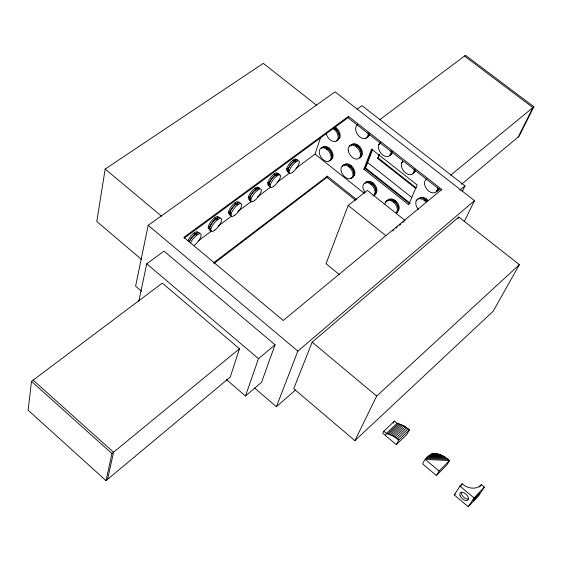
<?xml version="1.0" encoding="UTF-8"?>
<svg xmlns="http://www.w3.org/2000/svg" width="562" height="562" viewBox="0 0 562 562"><rect width="100%" height="100%" fill="white"/><g stroke="black" fill="none" stroke-linecap="round" stroke-linejoin="round"><path stroke-width="0.84" d="M31.5 381.394L28.1 410.197L106.021 480.636L230.258 377.067L239.468 348.749L162.299 283.115L31.5 381.394L111.957 453.548L106.021 480.636M210.926 230.258A8.093 2.747 -50.9 0 1 209.247 228.994L209.949 226.317A8.093 2.747 -50.9 0 1 214.726 219.826L217.515 217.775A8.093 2.747 -50.9 0 1 220.107 217.803M231.087 215.295A8.008 2.684 -51.2 0 1 229.514 213.982L230.251 211.298A8.008 2.684 -51.2 0 1 235.007 204.87L237.726 202.861A8.008 2.684 -51.2 0 1 240.374 203.809M316.413 105.122L263.311 63.366L105.171 169.05L96.79 221.463L141.624 259.546M250.8 200.662A7.931 2.613 -51.6 0 1 249.324 199.299L250.104 196.616A7.931 2.613 -51.6 0 1 254.818 190.244L257.48 188.277A7.931 2.613 -51.6 0 1 259.862 188.418M329.065 160.676A7.678 4.896 54.8 0 0 331.348 159.538L332.29 156.861A7.678 4.896 54.8 0 0 329.529 149.977L326.571 147.623A7.678 4.896 54.8 0 0 321.281 148.115M336.034 140.753A7.819 5.058 55.4 0 0 338.366 139.552L339.343 136.784A7.819 5.058 55.4 0 0 336.554 129.731L334.06 127.686M270.069 186.359A7.861 2.557 -51.9 0 1 268.692 184.954L269.507 182.264A7.861 2.557 -51.9 0 1 274.2 175.941L276.799 174.023A7.861 2.557 -51.9 0 1 279.188 175.105M350.814 177.978A7.692 4.953 53.9 0 0 353.154 176.875L354.151 174.227A7.692 4.953 53.9 0 0 351.433 167.35L348.44 164.975A7.692 4.953 53.9 0 0 343.038 165.404L342.363 166.584M464.177 221.737L474.504 200.662L335.043 91.824L148.185 225.306L135.604 286.163L141.582 291.278M359.518 157.908A7.833 5.121 54.5 0 0 360.579 157.093L361.612 154.353A7.833 5.121 54.5 0 0 358.858 147.307L355.816 144.912A7.833 5.121 54.5 0 0 350.295 145.425L349.592 146.647M365.806 137.859A7.98 5.29 55.1 0 0 368.265 136.622L369.332 133.784M288.924 172.365A7.791 2.494 -52.1 0 1 287.639 170.918L288.489 168.228A7.791 2.494 -52.1 0 1 293.146 161.961L295.689 160.086A7.791 2.494 -52.1 0 1 297.874 160.325M138.779 301.26L146.759 263.789L163.999 251.123L275.057 344.78L261.555 382.293L245.482 395.985L226.282 379.483M107.588 479.33L113.566 452.227L33.151 380.151M374.095 195.126A7.713 5.009 52.9 0 0 375.163 194.375L376.21 191.754A7.713 5.009 52.9 0 0 373.526 184.884L370.513 182.488A7.713 5.009 52.9 0 0 364.998 182.847M391.11 154.543L392.234 151.733L391.11 154.543A7.994 5.36 54.1 0 1 389.986 155.372M209.247 228.994L209.949 226.317M331.678 158.189L331.348 159.538L332.29 156.861M413.014 173.44A8.016 5.416 53 0 0 414.173 172.625L415.36 169.85M229.514 213.982L230.251 211.298M249.324 199.299L250.104 196.616M353.512 175.541L353.154 176.875L353.653 175.428L354.629 174.677M360.952 155.716L360.579 157.093L361.612 154.353M368.651 135.196L368.265 136.622L368.798 135.084L369.796 134.325A7.594 5.044 55.2 0 1 369.101 135.519M268.692 184.954L269.507 182.264M287.639 170.918L288.489 168.228M375.549 193.054L375.163 194.375L376.21 191.754M386.754 201.772L387.162 200.451A7.735 5.065 51.9 0 1 392.789 200.163L395.831 202.573A7.735 5.065 51.9 0 1 398.472 209.436L397.369 212.029A7.735 5.065 51.9 0 1 396.273 212.766M296.055 168.221L315.022 154.129L320.607 137.5M245.482 395.985L258.478 358.654L275.057 344.78M213.96 263.473L326.922 177.374L327.351 176.166L356.772 199.679M184.245 238.155L347.969 117.711L348.44 116.369L441.767 189.471L283.22 320.495L183.858 237.354L348.44 116.369M404.998 220.402L367.267 190.385L348.187 205.446L326.03 263.697L339.462 274.685M339.343 136.784L338.366 139.552L338.717 138.161L339.855 137.304M363.867 169.232L371.552 149.113L417.166 184.975L408.63 204.666L363.867 169.232L365.539 167.933L372.634 149.422M372.374 149.049L364.984 168.361L409.726 203.767M254.488 387.935L276.406 406.698L297.839 351.102L474.504 200.662M414.763 171.115L414.173 172.625L414.763 171.115L414.046 172.239M416.07 188.677L377.727 158.498L379.294 154.466M377.727 158.498L379.533 154.845M312.17 342.153L293.715 388.693L354.889 440.643L493.218 311.193L519.351 264.66L458.768 217.03L312.17 342.153L376.645 396.069L354.889 440.643M462.4 191.333L464.985 185.889L361.991 105.67L357.2 109.19M458.002 218.604L458.768 217.03M518.164 137.058L532.931 107.56L464.493 56.045M379.694 119.762L465.491 55.294L533.9 106.766L519.119 136.257L461.55 184.252M383.811 431.202L382.771 433.225L396.315 444.633L406.909 434.433L409.431 429.797L403.966 425.884L397.095 423.284L394.482 421.093L383.811 431.202L386.431 433.414L393.309 436.07L398.795 440.018L396.315 444.633M385.384 435.431L386.431 433.414L397.095 423.284M393.428 423.123L394.482 421.093M390.99 154.157L391.531 153.131M436.4 475.536L439.105 471.047L449.544 460.545C439.941 451.658 428.223 450.162 422.652 463.952L436.4 475.536L446.804 465.055L449.544 460.545L425.279 459.421L439.105 471.047M375.044 194.002L376.652 192.169M454.286 494.946L459.941 486.081L462.189 483.77C467.163 488.568 476.421 490.268 481.388 484.592L484.402 487.113L478.515 495.937L468.237 506.706L454.286 494.946L455.396 493.794M460.292 486.727L462.189 483.77M387.162 200.451L385.328 202.475M479.4 487.057L480.299 485.701M480.489 485.947L481.388 484.592M468.237 506.706L474.061 497.939L484.402 487.113M437.187 190.616L437.931 189.506L437.454 190.89A8.044 5.479 51.8 0 1 436.26 191.684M397.467 438.901L408.103 428.694M398.795 440.018L409.431 429.797M394.714 436.92L405.364 426.727M396.105 437.868L406.748 427.668M390.506 434.672L401.163 424.514M391.904 435.318L402.561 425.146M393.309 436.07L403.966 425.884M387.759 433.716L398.423 423.579M389.115 434.138L399.779 423.987M376.645 396.069L519.351 264.66M276.406 406.698L295.563 389.965M189.169 241.688A8.177 2.81 -50.5 0 1 193.981 235.141L196.826 233.04A8.177 2.81 -50.5 0 1 199.77 233.848M459.744 190.279L464.985 185.889M426.488 199.011L425.497 199.826A7.524 5.044 51.3 0 0 423.931 198.822M437.187 190.588L438.283 189.682L437.454 190.89L439.041 188.586A7.657 5.22 51.8 0 1 437.117 190.49M392.648 230.884L393.997 229.774M396.02 228.102L397.362 226.985M399.385 225.313L400.734 224.196M402.757 222.524L404.106 221.414M111.957 453.548L239.468 348.749M450.71 175.14L533.9 106.766M424.458 200.529L425.553 199.622L427.036 201.034L423.91 198.569A7.903 5.297 51.3 0 0 418.03 198.871L416.14 200.943M397.032 211.783L398.121 210.891A7.362 4.826 51.9 0 0 396.702 201.906A7.362 4.826 51.9 0 0 388.447 199.882M384.991 203.936A7.742 5.058 51.9 0 1 393.295 202.088L394.383 201.196M389.796 199.665A7.369 4.826 51.9 0 1 394.334 201.393L395.325 200.592M414.974 171.403L413.857 172.295A7.629 5.163 53 0 0 415.747 170.328M374.791 194.094L375.887 193.223M401.704 162.762L402.821 161.877M370.983 184.378L372.093 183.507M365.3 183.079A7.348 4.77 52.9 0 1 372.051 183.711L373.049 182.924M293.146 161.961L295.689 160.086M193.981 235.141L196.826 233.04M214.726 219.826L217.515 217.775M235.007 204.87L237.726 202.861M254.818 190.244L257.48 188.277M274.2 175.941L276.799 174.023M390.752 154.178L391.876 153.3M352.739 176.566L353.849 175.709M362.083 154.845L361.099 155.604A7.461 4.875 54.5 0 0 358.753 147.455M360.172 156.742L361.296 155.885M348.918 166.865A7.699 4.953 53.9 0 1 351.018 178.505A7.699 4.953 53.9 0 1 341.078 170.553A7.699 4.953 53.9 0 1 348.918 166.865L350 165.987M348.482 165.228A7.327 4.721 53.9 0 1 349.964 166.19L350.969 165.418M378.711 144.729L379.842 143.865M213.588 262.812L327.351 176.166M356.28 146.78L357.404 145.93M358.774 147.434L357.369 146.141L358.387 145.368M367.864 136.222L369.002 135.365M332.809 157.339L331.236 159.172A7.306 4.665 54.8 0 0 331.046 150.096A7.306 4.665 54.8 0 0 322.588 147.595M330.899 159.201L332.016 158.358M337.924 139.165L339.055 138.329M327.021 149.485A7.685 4.896 54.8 0 1 329.227 161.168A7.685 4.896 54.8 0 1 319.378 153.285A7.685 4.896 54.8 0 1 327.021 149.485L328.11 148.621M322.525 147.581A7.313 4.665 54.8 0 1 328.082 148.825L329.093 148.073M198.379 240.789L211.726 230.87M218.056 226.17L231.403 216.251M237.726 211.551L251.783 201.112M257.403 196.932L270.758 187.013M277.08 182.32L289.725 172.92M333.969 129.197L335.107 128.361M334.088 127.89A7.446 4.819 55.4 0 1 335.078 128.572L336.104 127.813M209.64 229.486A7.706 2.613 -50.9 0 1 210.94 224.561A7.706 2.613 -50.9 0 1 216.033 218.815L217.283 217.979M189.338 241.498A7.784 2.677 -50.5 0 1 195.316 234.101L196.602 233.244A7.784 2.677 -50.5 0 1 198.646 232.823M249.647 199.833A7.552 2.494 -51.6 0 1 251.095 194.888A7.552 2.494 -51.6 0 1 256.061 189.275L257.248 188.488M230.385 214.916A7.629 2.55 -51.2 0 1 230.792 210.343A7.629 2.55 -51.2 0 1 236.272 203.873L237.494 203.065A7.629 2.55 -51.2 0 1 238.583 202.699M288.32 171.944A7.418 2.374 -52.1 0 1 289.023 167.293A7.418 2.374 -52.1 0 1 294.326 161.034L295.45 160.289M269.655 182.102A7.489 2.431 -51.9 0 1 275.408 175L276.56 174.234M434.328 453.548L432.93 453.471M427.289 457.454L446.825 458.381M426.312 458.395L448.202 459.421M429.874 455.178L442.547 455.796M429.08 455.838L443.98 456.562M428.216 456.604L445.413 457.426M431.799 453.822L438.29 454.152M431.237 454.166L439.688 454.588M430.597 454.616L441.114 455.136M432.642 453.478L435.599 453.632M432.262 453.59L436.92 453.829M423.91 198.569L425.553 199.622M347.969 117.711L441.184 190.757M378.275 158.07L415.922 187.701M334.046 127.764L336.554 129.731M357.369 146.141L358.858 147.307M355.816 144.912L356.849 145.727A7.461 4.875 54.5 0 0 355.858 145.172M367.478 162.439L411.974 197.578M365.539 167.933L410.274 203.325M326.571 147.623L329.529 149.977M348.44 164.975L351.433 167.35M370.513 182.488L373.526 184.884M392.789 200.163L395.831 202.573M315.022 154.129L364.26 193.349M326.922 177.374L355.627 200.325M294.474 160.844L295.837 161.933M293.097 160.051L294.326 161.034M348.187 205.446L385.673 235.499M286.831 168.481L288.06 169.471M287.892 169.696L289.247 170.792M275.556 174.803L276.925 175.913M274.172 173.995L275.408 175M267.863 182.502L269.1 183.5M268.931 183.739L270.294 184.842M256.202 189.085L257.586 190.202M254.811 188.256L256.061 189.275M248.467 196.84L249.711 197.852M249.535 198.091L250.912 199.215M236.412 203.683L237.803 204.828M235.021 202.847L236.272 203.873M228.629 211.502L229.886 212.527M229.703 212.773L231.087 213.911M216.166 218.625L217.571 219.784M214.768 217.768L216.033 218.815M208.34 226.493L209.598 227.54M209.415 227.793L210.813 228.952M195.45 233.911L196.862 235.085M194.045 233.033L195.316 234.101M105.171 169.05L161.491 216.152M459.941 486.081L474.061 497.939M148.185 225.306L297.839 351.102M146.759 263.789L258.478 358.654M335.078 128.572L336.476 129.864A7.446 4.819 55.4 0 1 339.012 134.908M394.334 201.393L395.739 202.685A7.369 4.826 51.9 0 1 396.884 204.238M372.051 183.711L373.442 184.996M349.964 166.19L351.348 167.469A7.327 4.721 53.9 0 1 353.688 171.86M328.082 148.825L329.458 150.096A7.313 4.665 54.8 0 1 331.798 158.098M468.237 499.063A5.255 2.979 43.4 0 1 463.446 496.941A5.255 2.979 43.4 0 1 461.304 492.291M188.066 240.438A7.784 2.691 -50.5 0 1 193.342 233.588A7.784 2.691 -50.5 0 1 197.943 232.176M190.581 242.861A8.177 2.803 -50.5 0 1 197.761 234.48A8.177 2.803 -50.5 0 1 200.887 236.637A8.177 2.803 -50.5 0 1 194.255 245.39M208.931 228.86A7.706 2.62 -50.9 0 1 212.029 220.325A7.706 2.62 -50.9 0 1 218.716 217.803M217.311 218.007A7.706 2.613 -50.9 0 1 219.25 217.599M229.956 213.904A7.629 2.564 -51.3 0 1 231.685 206.121A7.629 2.564 -51.3 0 1 238.801 202.973M249.676 199.292A7.552 2.501 -51.6 0 1 250.926 192.26A7.552 2.501 -51.6 0 1 258.302 187.631M257.277 188.509A7.552 2.494 -51.6 0 1 259.075 188.186M268.959 185.003A7.482 2.438 -51.9 0 1 270.94 177.178A7.482 2.438 -51.9 0 1 277.635 174.29M276.588 174.255A7.489 2.431 -51.9 0 1 278.766 174.438M287.821 171.024A7.418 2.381 -52.1 0 1 289.325 163.949A7.418 2.381 -52.1 0 1 296.336 159.566M295.479 160.31A7.418 2.374 -52.1 0 1 296.448 159.98M297.158 160.058A7.418 2.374 -52.1 0 1 297.565 160.542M437.559 187.279A8.051 5.479 51.8 0 1 428.687 191.073A8.051 5.479 51.8 0 1 426.909 178.934M437.327 190.497A7.657 5.22 51.8 0 1 436.189 191.256M420.418 197.557A7.517 5.044 51.3 0 1 427.9 200.353M418.402 209.401A7.903 5.29 51.3 0 1 416.948 199.749A7.903 5.29 51.3 0 1 425.947 201.941M414.187 168.965A8.023 5.416 53 0 1 406.354 173.461A8.023 5.416 53 0 1 402.483 161.526M393.295 202.088A7.742 5.058 51.9 0 1 396.28 212.914M397.72 205.924A7.369 4.826 51.9 0 1 398.079 207.062M398.191 207.624A7.369 4.826 51.9 0 1 398.254 209.219M366.298 182.299A7.341 4.777 52.9 0 1 375.016 184.975A7.341 4.777 52.9 0 1 374.952 193.988M365.138 192.661A7.72 5.009 52.9 0 1 364.464 183.212A7.72 5.009 52.9 0 1 373.393 187.013A7.72 5.009 52.9 0 1 372.999 195.998M373.421 185.017A7.348 4.77 52.9 0 1 375.662 192.956M391.932 153.426A7.608 5.107 54.1 0 1 390.864 154.213M391.033 150.82A8.001 5.353 54.1 0 1 382.61 154.866A8.001 5.353 54.1 0 1 380.572 142.629M390.843 154.276A7.615 5.1 54.1 0 1 389.775 155.063M360.397 156.77A7.454 4.875 54.5 0 0 360.382 147.441A7.454 4.875 54.5 0 0 351.608 144.891A7.461 4.875 54.5 0 0 350.597 145.656M352.866 144.518A7.461 4.875 54.5 0 1 354.32 144.617M344.344 164.863A7.327 4.721 53.9 0 1 352.936 167.455A7.327 4.721 53.9 0 1 352.985 176.524M344.316 164.884A7.327 4.721 53.9 0 1 345.56 164.554M353.814 172.422A7.327 4.721 53.9 0 1 353.92 174.037M352.971 176.559A7.327 4.721 53.9 0 1 351.988 177.297M368.089 132.85A7.987 5.29 55.1 0 1 359.891 137.016A7.987 5.29 55.1 0 1 357.734 124.736M368.145 136.243A7.601 5.044 55.1 0 1 367.105 137.051M345.63 118.87A7.966 5.227 56.1 0 1 344.576 119.741M334.608 126.864A7.439 4.819 55.4 0 1 339.497 132.407A7.439 4.819 55.4 0 1 339.202 138.47M332.929 128.48A7.826 5.058 55.4 0 1 338.219 137.395A7.826 5.058 55.4 0 1 332.746 141.308A7.826 5.058 55.4 0 1 326.185 133.299M397.784 210.722L397.369 212.029L397.784 210.722M474.623 499.449A5.206 0.429 -49.7 0 0 479.695 493A5.206 0.429 -49.7 0 0 474.602 498.332A5.206 0.429 -49.7 0 0 474.623 499.449M460.116 495.81A5.262 2.972 43.4 0 0 467.556 500.349A5.262 2.972 43.4 0 0 464.676 493.127A5.262 2.972 43.4 0 0 460.116 495.81M214.754 230.146A8.093 2.74 -50.9 0 0 221.505 218.955A8.093 2.74 -50.9 0 0 212.246 225.776A8.093 2.74 -50.9 0 0 214.754 230.146M234.839 215.204A8.016 2.669 -51.2 0 0 241.597 204.076A8.016 2.669 -51.2 0 0 232.549 210.75A8.016 2.669 -51.2 0 0 234.839 215.204M254.474 200.606A7.938 2.606 -51.6 0 0 261.239 189.535A7.938 2.606 -51.6 0 0 252.394 196.061A7.938 2.606 -51.6 0 0 254.474 200.606M273.673 186.324A7.861 2.543 -51.8 0 0 280.445 175.316A7.861 2.543 -51.8 0 0 271.797 181.695A7.861 2.543 -51.8 0 0 273.673 186.324M292.451 172.351A7.791 2.487 -52.1 0 0 299.23 161.413A7.791 2.487 -52.1 0 0 290.772 167.652A7.791 2.487 -52.1 0 0 292.451 172.351M348.278 150.714A7.84 5.114 54.5 0 0 358.401 158.765A7.84 5.114 54.5 0 0 356.308 146.808A7.84 5.114 54.5 0 0 348.278 150.714"/></g></svg>
